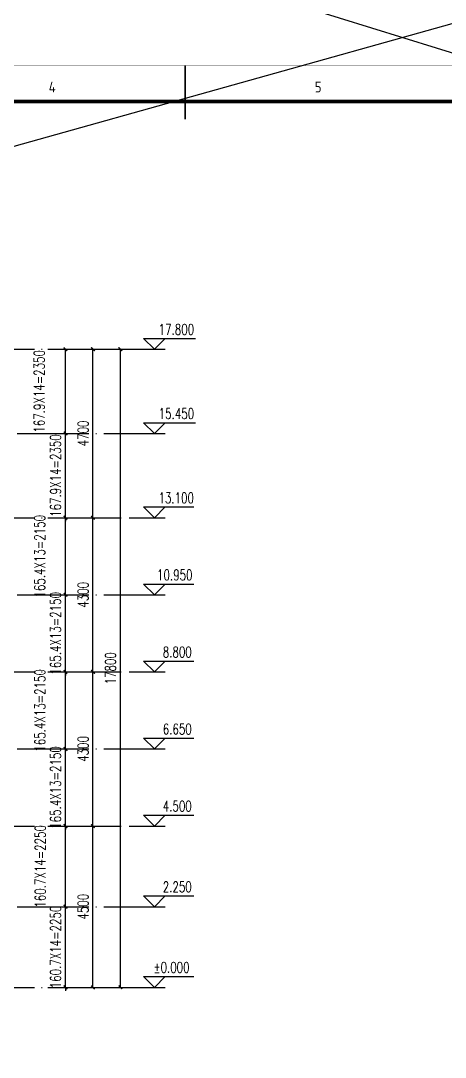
# Model space of a CAD drawing. Extents: x -93062 to 326984, y -142534 to 91021.
# Drawn here: x 158321 to 170173, y -97748 to -68834 of the extents above; entities that cross this region are included whole.
import ezdxf
from ezdxf.enums import TextEntityAlignment as Align

# ---------------------------------------------------------------- set-up
doc = ezdxf.new("R2010")
doc.units = 0
doc.header["$LTSCALE"] = 1000
doc.header["$MEASUREMENT"] = 0
doc.linetypes.add('DOTE', pattern=[2.42, 2, -0.2, 0.02, -0.2])
doc.layers.get('0').update_dxf_attribs({"color": 8})
doc.layers.get('Defpoints').update_dxf_attribs({"color": 8})
for name, color, linetype in [('-人员定位', 6, 'Continuous'), ('DIM_ELEV', 8, 'Continuous'), ('DOTE', 8, 'DOTE'), ('PUB_DIM', 8, 'Continuous'), ('PUB_TEXT', 8, 'Continuous')]:
    doc.layers.add(name, color=color, linetype=linetype)
doc.styles.add('_TCH_DIM', font='SIMPLEX', dxfattribs={"bigfont": 'GBCBIG'})
doc.styles.add('_TCH_DIM_T3', font='SIMPLEX', dxfattribs={"width": 0.705882, "bigfont": 'GBCBIG'})
doc.styles.get("Standard").update_dxf_attribs({"font": 'gbenor.shx', "bigfont": 'gbcbig.shx'})
doc.styles.add('TK', font='GEDITXT.SHX', dxfattribs={"width": 0.85, "height": 3.5, "bigfont": 'DXT.SHX'})
doc.dimstyles.new('_TCH_ARCH&&100', dxfattribs={"dimtxt": 297.5, "dimasz": 100, "dimexe": 250, "dimexo": 300, "dimgap": 126.25, "dimtad": 1, "dimdec": 0, "dimzin": 0, "dimdsep": 46, "dimtxsty": '_TCH_DIM_T3', "dimblk": 'ARCHTICK', "dimcen": 0.09, "dimazin": 2, "dimtfac": 1, "dimtdec": 0, "dimtix": 1, "dimtmove": 2, "dimatfit": 3, "dimfxl": 1, "dimtolj": 1, "dimtzin": 0, "dimarcsym": 0})

# ---------------------------------------------------------------- blocks, each defined once
blk = doc.blocks.new('GEDI_WK_A2')
at = {"color": 3}
blk.add_line((297, 410), (297, 420), dxfattribs=at)
for points, const_width in [([(0, 0), (594, 0), (594, 420), (0, 420)], 0.1), ([(25, 10), (584, 10), (584, 410), (25, 410)], 1)]:
    blk.add_lwpolyline(points, close=True, dxfattribs=dict(at, const_width=const_width))
at = {"color": 3, "const_width": 0.5}
blk.add_lwpolyline([(297, 405), (297, 420)], dxfattribs=at)
at = {"color": 3}
for s, p in [('4', (259.88, 414)), ('5', (334.12, 414))]:
    blk.add_text(s, height=3, dxfattribs=at).set_placement(p, align=Align.MIDDLE)
blk = doc.blocks.new('A$C1C011119')
blk.add_blockref('GEDI_WK_A2', (0, 0))
at = {"style": 'TK', "width": 0.85}
for tag, height, p in [('PROJECTNAME', 4.75, (529, 44)), ('PHASE', 4, (571, 44)), ('DRAWINGNAME', 4.75, (539, 31))]:
    blk.add_attdef(tag, text='', height=height, dxfattribs=at).set_placement(p, align=Align.MIDDLE_CENTER)
for tag, p, height in [('APPROVE', (416, 32.75), 3.5), ('DESIGN', (461, 32.75), 3.5), ('REVIEW1', (416, 25.75), 3.5), ('DRAW', (461, 25.75), 3.5), ('REVIEW2', (416, 18.75), 3.5), ('PROPORTION', (461, 18.75), 3.5), ('DRAWINGNUMBER', (511, 18.5), 4), ('CHECK', (416, 11.75), 3.5), ('DATE', (461, 11.75), 3.5), ('VERSION', (577, 11.75), 3.5)]:
    blk.add_attdef(tag, p, '', height=height, dxfattribs=at)
blk = doc.blocks.new('safsafasffasfsd')
at = {"xscale": 100, "yscale": 100, "zscale": 100}
blk.add_blockref('A$C1C011119', (-59400, 0), dxfattribs=at)
blk = doc.blocks.new('_ArchTick')
at = {"color": 0, "linetype": 'ByBlock', "const_width": 0.4}
blk.add_lwpolyline([(-0.5, -0.5), (0.5, 0.5)], dxfattribs=at)
blk = doc.blocks.new('*D533')
at = {"layer": 'Defpoints', "color": 0, "transparency": 16777216}
for p in [(160310, -77997), (161102, -77997), (160310, -95797)]:
    blk.add_point(p, dxfattribs=at)
at = {"layer": 'PUB_DIM', "color": 0, "lineweight": -2, "transparency": 16777216}
for p, q in [((160610, -77997), (161352, -77997)), ((161102, -95797), (161102, -77997)), ((160610, -95797), (161352, -95797))]:
    blk.add_line(p, q, dxfattribs=at)
at = {"layer": 'PUB_DIM', "color": 0, "lineweight": -2, "transparency": 16777216, "xscale": 100, "yscale": 100, "zscale": 100}
for p, rotation in [((161102, -77997), 90), ((161102, -95797), 270)]:
    blk.add_blockref('_ArchTick', p, dxfattribs=dict(at, rotation=rotation))
at = {"layer": 'PUB_DIM', "color": 0, "transparency": 16777216, "insert": (160827, -86897), "char_height": 297.5, "attachment_point": 5, "rotation": 90, "style": '_TCH_DIM_T3'}
blk.add_mtext('\\A1;17800', dxfattribs=at)
blk = doc.blocks.new('*D534')
at = {"layer": 'Defpoints', "color": 0, "transparency": 16777216}
for p in [(158780, -93547), (159571, -93547), (158780, -95797)]:
    blk.add_point(p, dxfattribs=at)
at = {"layer": 'PUB_DIM', "color": 0, "lineweight": -2, "transparency": 16777216}
for p, q in [((159080, -93547), (159821, -93547)), ((159571, -93547), (159571, -93447)), ((159571, -95797), (159571, -93547)), ((159080, -95797), (159821, -95797)), ((159571, -95797), (159571, -95897))]:
    blk.add_line(p, q, dxfattribs=at)
at = {"layer": 'PUB_DIM', "color": 0, "lineweight": -2, "transparency": 16777216, "xscale": 100, "yscale": 100, "zscale": 100}
for p, rotation in [((159571, -93547), 270), ((159571, -95797), 90)]:
    blk.add_blockref('_ArchTick', p, dxfattribs=dict(at, rotation=rotation))
at = {"layer": 'PUB_DIM', "color": 0, "transparency": 16777216, "insert": (159296, -94672), "char_height": 297.5, "attachment_point": 5, "rotation": 90, "style": '_TCH_DIM_T3'}
blk.add_mtext('\\A1;160.7X14=2250', dxfattribs=at)
blk = doc.blocks.new('*D535')
at = {"layer": 'Defpoints', "color": 0, "transparency": 16777216}
for p in [(158780, -91297), (159571, -91297), (158780, -93547)]:
    blk.add_point(p, dxfattribs=at)
at = {"layer": 'PUB_DIM', "color": 0, "lineweight": -2, "transparency": 16777216}
for p, q in [((159080, -91297), (159821, -91297)), ((159571, -93547), (159571, -91297)), ((159080, -93547), (159821, -93547))]:
    blk.add_line(p, q, dxfattribs=at)
at = {"layer": 'PUB_DIM', "color": 0, "lineweight": -2, "transparency": 16777216, "xscale": 100, "yscale": 100, "zscale": 100}
for p, rotation in [((159571, -91297), 90), ((159571, -93547), 270)]:
    blk.add_blockref('_ArchTick', p, dxfattribs=dict(at, rotation=rotation))
at = {"layer": 'PUB_DIM', "color": 0, "transparency": 16777216, "insert": (158864, -92422), "char_height": 297.5, "attachment_point": 5, "rotation": 90, "style": '_TCH_DIM_T3'}
blk.add_mtext('\\A1;160.7X14=2250', dxfattribs=at)
blk = doc.blocks.new('*D536')
at = {"layer": 'Defpoints', "color": 0, "transparency": 16777216}
for p in [(158780, -89147), (159571, -89147), (158780, -91297)]:
    blk.add_point(p, dxfattribs=at)
at = {"layer": 'PUB_DIM', "color": 0, "lineweight": -2, "transparency": 16777216}
for p, q in [((159571, -89147), (159571, -89047)), ((159080, -89147), (159821, -89147)), ((159571, -91297), (159571, -89147)), ((159080, -91297), (159821, -91297)), ((159571, -91297), (159571, -91397))]:
    blk.add_line(p, q, dxfattribs=at)
at = {"layer": 'PUB_DIM', "color": 0, "lineweight": -2, "transparency": 16777216, "xscale": 100, "yscale": 100, "zscale": 100}
for p, rotation in [((159571, -89147), 270), ((159571, -91297), 90)]:
    blk.add_blockref('_ArchTick', p, dxfattribs=dict(at, rotation=rotation))
at = {"layer": 'PUB_DIM', "color": 0, "transparency": 16777216, "insert": (159296, -90222), "char_height": 297.5, "attachment_point": 5, "rotation": 90, "style": '_TCH_DIM_T3'}
blk.add_mtext('\\A1;165.4X13=2150', dxfattribs=at)
blk = doc.blocks.new('*D537')
at = {"layer": 'Defpoints', "color": 0, "transparency": 16777216}
for p in [(158780, -86997), (159571, -86997), (158780, -89147)]:
    blk.add_point(p, dxfattribs=at)
at = {"layer": 'PUB_DIM', "color": 0, "lineweight": -2, "transparency": 16777216}
for p, q in [((159080, -86997), (159821, -86997)), ((159571, -89147), (159571, -86997)), ((159080, -89147), (159821, -89147))]:
    blk.add_line(p, q, dxfattribs=at)
at = {"layer": 'PUB_DIM', "color": 0, "lineweight": -2, "transparency": 16777216, "xscale": 100, "yscale": 100, "zscale": 100}
for p, rotation in [((159571, -86997), 90), ((159571, -89147), 270)]:
    blk.add_blockref('_ArchTick', p, dxfattribs=dict(at, rotation=rotation))
at = {"layer": 'PUB_DIM', "color": 0, "transparency": 16777216, "insert": (158858, -88072), "char_height": 297.5, "attachment_point": 5, "rotation": 90, "style": '_TCH_DIM_T3'}
blk.add_mtext('\\A1;165.4X13=2150', dxfattribs=at)
blk = doc.blocks.new('*D538')
at = {"layer": 'Defpoints', "color": 0, "transparency": 16777216}
for p in [(158780, -84847), (159571, -84847), (158780, -86997)]:
    blk.add_point(p, dxfattribs=at)
at = {"layer": 'PUB_DIM', "color": 0, "lineweight": -2, "transparency": 16777216}
for p, q in [((159080, -84847), (159821, -84847)), ((159571, -84847), (159571, -84747)), ((159571, -86997), (159571, -84847)), ((159080, -86997), (159821, -86997)), ((159571, -86997), (159571, -87097))]:
    blk.add_line(p, q, dxfattribs=at)
at = {"layer": 'PUB_DIM', "color": 0, "lineweight": -2, "transparency": 16777216, "xscale": 100, "yscale": 100, "zscale": 100}
for p, rotation in [((159571, -84847), 270), ((159571, -86997), 90)]:
    blk.add_blockref('_ArchTick', p, dxfattribs=dict(at, rotation=rotation))
at = {"layer": 'PUB_DIM', "color": 0, "transparency": 16777216, "insert": (159296, -85922), "char_height": 297.5, "attachment_point": 5, "rotation": 90, "style": '_TCH_DIM_T3'}
blk.add_mtext('\\A1;165.4X13=2150', dxfattribs=at)
blk = doc.blocks.new('*D539')
at = {"layer": 'Defpoints', "color": 0, "transparency": 16777216}
for p in [(158780, -82697), (159571, -82697), (158780, -84847)]:
    blk.add_point(p, dxfattribs=at)
at = {"layer": 'PUB_DIM', "color": 0, "lineweight": -2, "transparency": 16777216}
for p, q in [((159080, -82697), (159821, -82697)), ((159571, -84847), (159571, -82697)), ((159080, -84847), (159821, -84847))]:
    blk.add_line(p, q, dxfattribs=at)
at = {"layer": 'PUB_DIM', "color": 0, "lineweight": -2, "transparency": 16777216, "xscale": 100, "yscale": 100, "zscale": 100}
for p, rotation in [((159571, -82697), 90), ((159571, -84847), 270)]:
    blk.add_blockref('_ArchTick', p, dxfattribs=dict(at, rotation=rotation))
at = {"layer": 'PUB_DIM', "color": 0, "transparency": 16777216, "insert": (158852, -83772), "char_height": 297.5, "attachment_point": 5, "rotation": 90, "style": '_TCH_DIM_T3'}
blk.add_mtext('\\A1;165.4X13=2150', dxfattribs=at)
blk = doc.blocks.new('*D540')
at = {"layer": 'Defpoints', "color": 0, "transparency": 16777216}
for p in [(158780, -80347), (159571, -80347), (158780, -82697)]:
    blk.add_point(p, dxfattribs=at)
at = {"layer": 'PUB_DIM', "color": 0, "lineweight": -2, "transparency": 16777216}
for p, q in [((159080, -80347), (159821, -80347)), ((159571, -80347), (159571, -80247)), ((159571, -82697), (159571, -80347)), ((159080, -82697), (159821, -82697)), ((159571, -82697), (159571, -82797))]:
    blk.add_line(p, q, dxfattribs=at)
at = {"layer": 'PUB_DIM', "color": 0, "lineweight": -2, "transparency": 16777216, "xscale": 100, "yscale": 100, "zscale": 100}
for p, rotation in [((159571, -80347), 270), ((159571, -82697), 90)]:
    blk.add_blockref('_ArchTick', p, dxfattribs=dict(at, rotation=rotation))
at = {"layer": 'PUB_DIM', "color": 0, "transparency": 16777216, "insert": (159296, -81522), "char_height": 297.5, "attachment_point": 5, "rotation": 90, "style": '_TCH_DIM_T3'}
blk.add_mtext('\\A1;167.9X14=2350', dxfattribs=at)
blk = doc.blocks.new('*D541')
at = {"layer": 'Defpoints', "color": 0, "transparency": 16777216}
for p in [(158780, -77997), (159571, -77997), (158780, -80347)]:
    blk.add_point(p, dxfattribs=at)
at = {"layer": 'PUB_DIM', "color": 0, "lineweight": -2, "transparency": 16777216}
for p, q in [((159080, -77997), (159821, -77997)), ((159571, -80347), (159571, -77997)), ((159080, -80347), (159821, -80347))]:
    blk.add_line(p, q, dxfattribs=at)
at = {"layer": 'PUB_DIM', "color": 0, "lineweight": -2, "transparency": 16777216, "xscale": 100, "yscale": 100, "zscale": 100}
for p, rotation in [((159571, -77997), 90), ((159571, -80347), 270)]:
    blk.add_blockref('_ArchTick', p, dxfattribs=dict(at, rotation=rotation))
at = {"layer": 'PUB_DIM', "color": 0, "transparency": 16777216, "insert": (158836, -79172), "char_height": 297.5, "attachment_point": 5, "rotation": 90, "style": '_TCH_DIM_T3'}
blk.add_mtext('\\A1;167.9X14=2350', dxfattribs=at)
blk = doc.blocks.new('*D542')
at = {"layer": 'Defpoints', "color": 0, "transparency": 16777216}
for p in [(159545, -91297), (160337, -91297), (159545, -95797)]:
    blk.add_point(p, dxfattribs=at)
at = {"layer": 'PUB_DIM', "color": 0, "lineweight": -2, "transparency": 16777216}
for p, q in [((159845, -91297), (160587, -91297)), ((160337, -95797), (160337, -91297)), ((159845, -95797), (160587, -95797))]:
    blk.add_line(p, q, dxfattribs=at)
at = {"layer": 'PUB_DIM', "color": 0, "lineweight": -2, "transparency": 16777216, "xscale": 100, "yscale": 100, "zscale": 100}
for p, rotation in [((160337, -91297), 90), ((160337, -95797), 270)]:
    blk.add_blockref('_ArchTick', p, dxfattribs=dict(at, rotation=rotation))
at = {"layer": 'PUB_DIM', "color": 0, "transparency": 16777216, "insert": (160062, -93547), "char_height": 297.5, "attachment_point": 5, "rotation": 90, "style": '_TCH_DIM_T3'}
blk.add_mtext('\\A1;4500', dxfattribs=at)
blk = doc.blocks.new('*D543')
at = {"layer": 'Defpoints', "color": 0, "transparency": 16777216}
for p in [(159545, -86997), (160337, -86997), (159545, -91297)]:
    blk.add_point(p, dxfattribs=at)
at = {"layer": 'PUB_DIM', "color": 0, "lineweight": -2, "transparency": 16777216}
for p, q in [((159845, -86997), (160587, -86997)), ((160337, -91297), (160337, -86997)), ((159845, -91297), (160587, -91297))]:
    blk.add_line(p, q, dxfattribs=at)
at = {"layer": 'PUB_DIM', "color": 0, "lineweight": -2, "transparency": 16777216, "xscale": 100, "yscale": 100, "zscale": 100}
for p, rotation in [((160337, -86997), 90), ((160337, -91297), 270)]:
    blk.add_blockref('_ArchTick', p, dxfattribs=dict(at, rotation=rotation))
at = {"layer": 'PUB_DIM', "color": 0, "transparency": 16777216, "insert": (160062, -89147), "char_height": 297.5, "attachment_point": 5, "rotation": 90, "style": '_TCH_DIM_T3'}
blk.add_mtext('\\A1;4300', dxfattribs=at)
blk = doc.blocks.new('*D544')
at = {"layer": 'Defpoints', "color": 0, "transparency": 16777216}
for p in [(159545, -82697), (160337, -82697), (159545, -86997)]:
    blk.add_point(p, dxfattribs=at)
at = {"layer": 'PUB_DIM', "color": 0, "lineweight": -2, "transparency": 16777216}
for p, q in [((159845, -82697), (160587, -82697)), ((160337, -86997), (160337, -82697)), ((159845, -86997), (160587, -86997))]:
    blk.add_line(p, q, dxfattribs=at)
at = {"layer": 'PUB_DIM', "color": 0, "lineweight": -2, "transparency": 16777216, "xscale": 100, "yscale": 100, "zscale": 100}
for p, rotation in [((160337, -82697), 90), ((160337, -86997), 270)]:
    blk.add_blockref('_ArchTick', p, dxfattribs=dict(at, rotation=rotation))
at = {"layer": 'PUB_DIM', "color": 0, "transparency": 16777216, "insert": (160062, -84847), "char_height": 297.5, "attachment_point": 5, "rotation": 90, "style": '_TCH_DIM_T3'}
blk.add_mtext('\\A1;4300', dxfattribs=at)
blk = doc.blocks.new('*D545')
at = {"layer": 'Defpoints', "color": 0, "transparency": 16777216}
for p in [(159545, -77997), (160337, -77997), (159545, -82697)]:
    blk.add_point(p, dxfattribs=at)
at = {"layer": 'PUB_DIM', "color": 0, "lineweight": -2, "transparency": 16777216}
for p, q in [((159845, -77997), (160587, -77997)), ((160337, -82697), (160337, -77997)), ((159845, -82697), (160587, -82697))]:
    blk.add_line(p, q, dxfattribs=at)
at = {"layer": 'PUB_DIM', "color": 0, "lineweight": -2, "transparency": 16777216, "xscale": 100, "yscale": 100, "zscale": 100}
for p, rotation in [((160337, -77997), 90), ((160337, -82697), 270)]:
    blk.add_blockref('_ArchTick', p, dxfattribs=dict(at, rotation=rotation))
at = {"layer": 'PUB_DIM', "color": 0, "transparency": 16777216, "insert": (160062, -80347), "char_height": 297.5, "attachment_point": 5, "rotation": 90, "style": '_TCH_DIM_T3'}
blk.add_mtext('\\A1;4700', dxfattribs=at)

msp = doc.modelspace()

# ---------------------------------------------------------------- linework, layer by layer
at = {"layer": '-人员定位'}
for p, q in [((-58696.5, 1567.5), (326984.5, -118471.5)), ((-93062, -142534), (324079, -25954.5))]:
    msp.add_line(p, q, dxfattribs=at)
at = {"layer": 'DIM_ELEV'}
for p, q in [((162052.4, -77997.3), (161752.4, -77697.3)), ((161752.4, -77697.3), (163202.4, -77697.3)), ((162052.4, -77997.3), (162352.4, -77697.3)), ((161352, -77997.3), (162352.4, -77997.3)), ((162052.4, -80347.2), (161752.4, -80047.2)), ((161752.4, -80047.2), (163202.4, -80047.2)), ((162052.4, -80347.2), (162352.4, -80047.2)), ((161352, -80347.2), (162352.4, -80347.2)), ((162052.4, -82697.2), (161752.4, -82397.2)), ((161752.4, -82397.2), (163156.4, -82397.2)), ((162052.4, -82697.2), (162352.4, -82397.2)), ((161352.4, -82697.2), (162352.4, -82697.2)), ((162052.4, -84847.2), (161752.4, -84547.2)), ((161752.4, -84547.2), (163156.4, -84547.2)), ((162052.4, -84847.2), (162352.4, -84547.2)), ((161352.4, -84847.2), (162352.4, -84847.2)), ((162052.4, -86997.2), (161752.4, -86697.2)), ((161752.4, -86697.2), (163156.4, -86697.2)), ((162052.4, -86997.2), (162352.4, -86697.2)), ((161352.4, -86997.2), (162352.4, -86997.2)), ((162052.4, -89147.3), (161752.4, -88847.3)), ((161752.4, -88847.3), (163156.4, -88847.3)), ((162052.4, -89147.3), (162352.4, -88847.3)), ((161352.4, -89147.3), (162352.4, -89147.3)), ((162052.4, -91297.2), (161752.4, -90997.2)), ((161752.4, -90997.2), (163156.4, -90997.2)), ((162052.4, -91297.2), (162352.4, -90997.2)), ((161352.4, -91297.2), (162352.4, -91297.2)), ((162052.4, -93547.2), (161752.4, -93247.2)), ((161752.4, -93247.2), (163156.4, -93247.2)), ((162052.4, -93547.2), (162352.4, -93247.2)), ((161352.4, -93547.2), (162352.4, -93547.2)), ((162052.4, -95797.2), (161752.4, -95497.2)), ((161752.4, -95497.2), (163156.4, -95497.2)), ((162052.4, -95797.2), (162352.4, -95497.2)), ((161352.4, -95797.2), (162352.4, -95797.2))]:
    msp.add_line(p, q, dxfattribs=at)
at = {"layer": 'DOTE'}
for p, q in [((142183.2, -77997.3), (161250, -77997.3)), ((155798.5, -80347.2), (161352, -80347.2)), ((142183.2, -82697.2), (161250, -82697.2)), ((155798.5, -84847.4), (161352, -84847.4)), ((142183.2, -86997.2), (161184, -86997.2)), ((155798.5, -89147.4), (161352, -89147.4)), ((142183.2, -91297.2), (161184, -91297.2)), ((155798.5, -93547.2), (161352, -93547.2)), ((142183.2, -95797.2), (161184, -95797.2))]:
    msp.add_line(p, q, dxfattribs=at)

# ---------------------------------------------------------------- block references
msp.add_blockref('safsafasffasfsd', (192612, -112083.5))

# ---------------------------------------------------------------- texts
at = {"layer": 'PUB_TEXT', "style": '_TCH_DIM', "width": 0.705882}
for s, p in [('17.800', (162172.4, -77592.3)), ('15.450', (162172.4, -79942.2)), ('13.100', (162166.4, -82292.2)), ('10.950', (162126.4, -84442.2)), ('8.800', (162286.4, -86592.2)), ('6.650', (162286.4, -88742.3)), ('4.500', (162286.4, -90892.2)), ('2.250', (162286.4, -93142.2)), ('%%P0.000', (162026.4, -95392.2))]:
    msp.add_text(s, height=297.5, dxfattribs=at).set_placement(p)

# ---------------------------------------------------------------- dimensions: what is measured, and where the dimension line sits
at = {"layer": 'PUB_DIM'}
for base, p1, p2, text, picture, middle in [((159571.4, -77997.3), (158779.5, -80347.2), (158779.5, -77997.3), '167.9X14=2350', '*D541', (158835.5, -79172.3)), ((159571.4, -82697.2), (158779.5, -84847.2), (158779.5, -82697.2), '165.4X13=2150', '*D539', (158852, -83772.2)), ((159571.4, -86997.2), (158779.5, -89147.3), (158779.5, -86997.2), '165.4X13=2150', '*D537', (158857.5, -88072.2)), ((159571.4, -91297.2), (158779.5, -93547.2), (158779.5, -91297.2), '160.7X14=2250', '*D535', (158863.5, -92422.2))]:
    dim = msp.add_linear_dim(base=base, p1=p1, p2=p2, angle=90, text=text, dimstyle='_TCH_ARCH&&100', dxfattribs=at)
    dim.commit()
    dim.dimension.update_dxf_attribs({"geometry": picture, "text_midpoint": middle, "dimtype": 129})
for p1, p2, picture, middle in [((159545, -82697.2), (159545, -77997.3), '*D545', (160061.9, -80347.3)), ((160310.5, -95797.2), (160310.5, -77997.3), '*D533', (160827.4, -86897.3)), ((159545, -86997.2), (159545, -82697.2), '*D544', (160061.9, -84847.2)), ((159545, -91297.2), (159545, -86997.2), '*D543', (160061.9, -89147.2)), ((159545, -95797.2), (159545, -91297.2), '*D542', (160061.9, -93547.2))]:
    dim = msp.add_aligned_dim(p1=p1, p2=p2, distance=-791.9, dimstyle='_TCH_ARCH&&100', dxfattribs=at)
    dim.commit()
    dim.dimension.update_dxf_attribs({"geometry": picture, "text_midpoint": middle})
for p1, p2, text, picture, middle in [((158779.5, -82697.2), (158779.5, -80347.2), '167.9X14=2350', '*D540', (159296.4, -81522.2)), ((158779.5, -86997.2), (158779.5, -84847.2), '165.4X13=2150', '*D538', (159296.4, -85922.2)), ((158779.5, -91297.2), (158779.5, -89147.3), '165.4X13=2150', '*D536', (159296.4, -90222.2)), ((158779.5, -95797.2), (158779.5, -93547.2), '160.7X14=2250', '*D534', (159296.4, -94672.2))]:
    dim = msp.add_aligned_dim(p1=p1, p2=p2, distance=-791.9, text=text, dimstyle='_TCH_ARCH&&100', dxfattribs=at)
    dim.commit()
    dim.dimension.update_dxf_attribs({"geometry": picture, "text_midpoint": middle})

doc.saveas('drawing.dxf')
